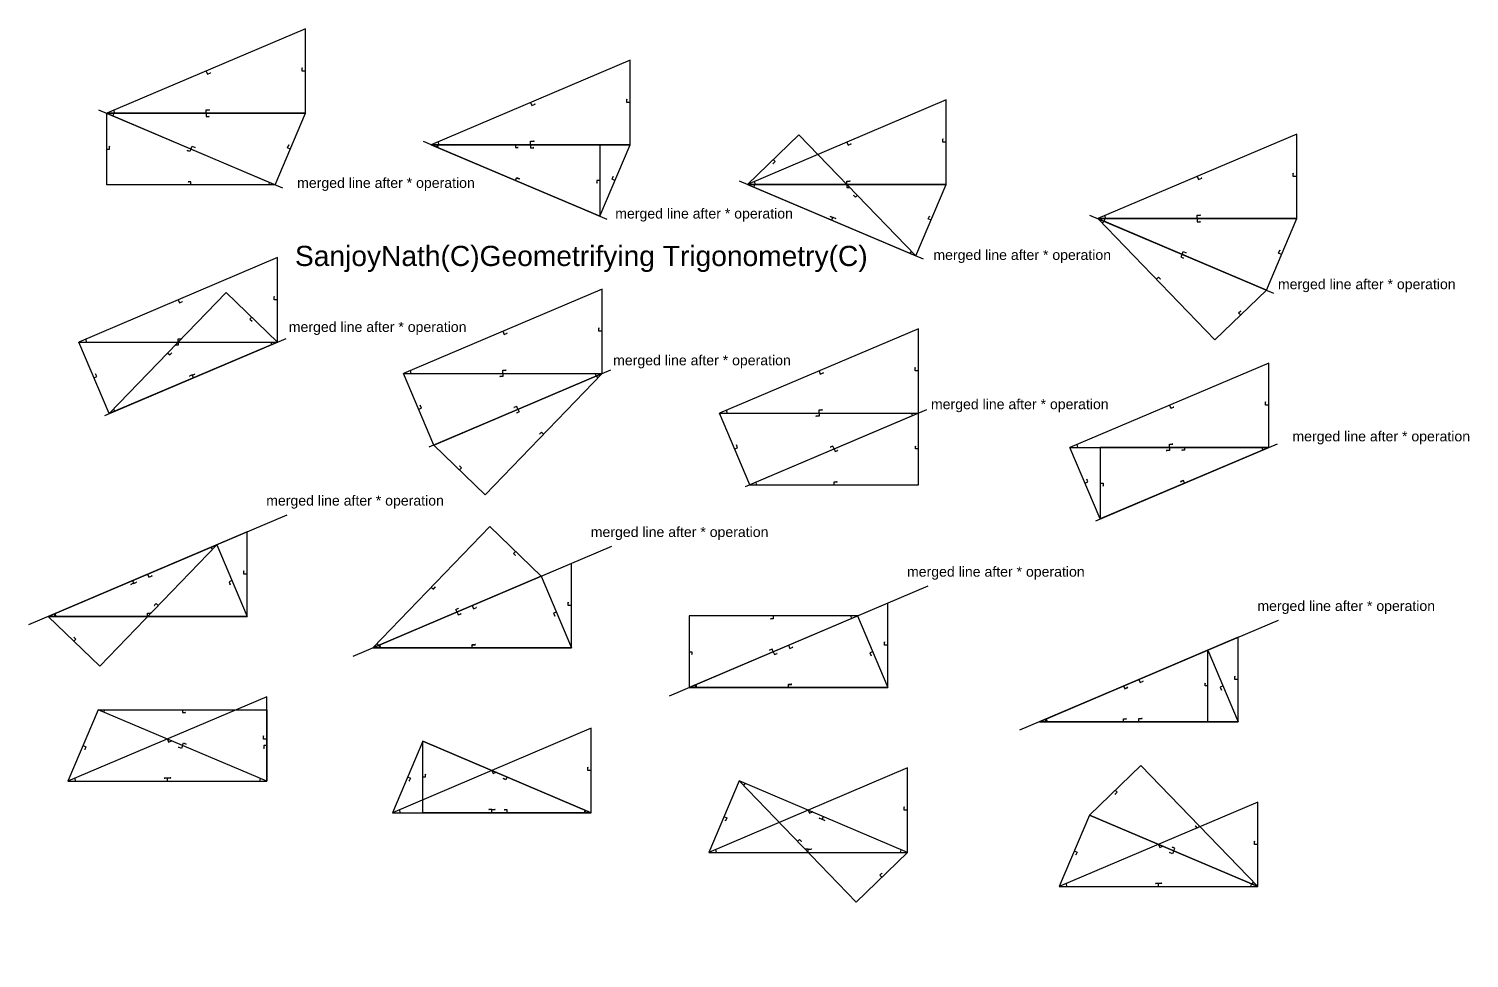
# Model space of a CAD drawing. Header units: millimetres. Extents: x 351024 to 834595, y -52733518 to -52619758.
# Drawn here: x 791726 to 834595, y -52717953 to -52690300 of the extents above; entities that cross this region are included whole.
import ezdxf

# ---------------------------------------------------------------- set-up
doc = ezdxf.new("R2010")
doc.units = ezdxf.units.MM
for name, color, linetype in [('BASE', 170, 'Continuous'), ('HYPOTENUSE', 20, 'Continuous'), ('PERPENDICULAR', 90, 'Continuous'), ('Standard', 7, 'Continuous')]:
    doc.layers.add(name, color=color, linetype=linetype)
doc.styles.add('Arial', font='arial_0.ttf')

# ---------------------------------------------------------------- blocks, each defined once
blk = doc.blocks.new('TRIANGLE')
at = {"color": 3}
for p, q in [((5818, 1356), (5814, 1343)), ((5818, 1256), (5818, 1356)), ((5818, 1356), (5823, 1343)), ((5918, 1256), (5818, 1256))]:
    blk.add_line(p, q, dxfattribs=at)
at = {"color": 1}
for p, q in [((2959, 1256), (2998, 1164)), ((2998, 1164), (3090, 1203)), ((3090, 1203), (3076, 1202)), ((3090, 1203), (3080, 1194))]:
    blk.add_line(p, q, dxfattribs=at)
at = {"color": 5}
for p, q in [((2959, 0), (2959, 100)), ((2959, 100), (3059, 100)), ((3059, 100), (3046, 104)), ((3059, 100), (3046, 96))]:
    blk.add_line(p, q, dxfattribs=at)
at = {"layer": 'BASE'}
blk.add_line((0, 0), (5918, 0), dxfattribs=at)
at = {"layer": 'Defpoints', "color": 4}
blk.add_line((207, 88), (220, 0), dxfattribs=at)
at = {"layer": 'HYPOTENUSE'}
blk.add_line((5918, 2512), (0, 0), dxfattribs=at)
at = {"layer": 'PERPENDICULAR'}
blk.add_line((5918, 0), (5918, 2512), dxfattribs=at)

msp = doc.modelspace()

# ---------------------------------------------------------------- linework, layer by layer
at = {"layer": 'Standard', "color": 123}
for p, q in [((793800, -52692708), (799274, -52695032)), ((803459, -52693644), (808932, -52695967)), ((812871, -52694824), (818344, -52697148)), ((823298, -52695843), (828772, -52698167)), ((793986, -52701806), (799388, -52699513)), ((803644, -52702741), (809046, -52700448)), ((813056, -52703922), (818458, -52701630)), ((823484, -52704940), (828886, -52702648)), ((791726, -52708027), (799417, -52704761)), ((801384, -52708962), (809075, -52705696)), ((810796, -52710143), (818488, -52706877)), ((821224, -52711161), (828916, -52707895))]:
    msp.add_line(p, q, dxfattribs=at)

# ---------------------------------------------------------------- block references
at = {"layer": 'Standard'}
for p in [(794045, -52692813), (803703, -52693748), (813115, -52694929), (823543, -52695947), (793214, -52699621), (802873, -52700556), (812285, -52701737), (822713, -52702756), (792304, -52707783), (801963, -52708718), (811375, -52709899), (821803, -52710917), (792890, -52712689), (802548, -52713624), (811961, -52714805), (822389, -52715824)]:
    msp.add_blockref('TRIANGLE', p, dxfattribs=at)
for p, xscale, yscale, zscale, rotation in [((794045, -52692813), 0.920504853452437, 0.920504853452437, 0.920504853452437, 336.9999999999995), ((803703, -52693748), 0.920504853452437, 0.920504853452437, 0.920504853452437, 336.9999999999995), ((799060, -52694941), -0.8473291852296492, 0.8473291852296491, 0.8473291852296492, 359.9999999999745), ((813115, -52694929), 0.920504853452437, 0.920504853452437, 0.920504853452437, 336.9999999999995), ((818130, -52697057), 0.8473291852296492, 0.8473291852296492, 0.8473291852296492, 133.9999999999735), ((803703, -52693748), -0.8473291852296492, 0.8473291852296491, 0.8473291852296492, 180), ((823543, -52695947), 0.920504853452437, 0.920504853452437, 0.920504853452437, 336.9999999999995), ((823543, -52695947), 0.8473291852296492, 0.8473291852296492, 0.8473291852296492, 313.9999999999735), ((799133, -52699621), -0.920504853452437, 0.920504853452437, 0.920504853452437, 23.00000000000048), ((794118, -52701750), -0.8473291852296491, 0.8473291852296491, 0.8473291852296491, 226.000000000052), ((808791, -52700556), -0.920504853452437, 0.920504853452437, 0.920504853452437, 23.00000000000048), ((808791, -52700556), -0.8473291852296492, 0.8473291852296491, 0.8473291852296491, 46.00000000005203), ((818203, -52701737), -0.920504853452437, 0.920504853452437, 0.920504853452437, 23.00000000000048), ((828631, -52702756), -0.920504853452437, 0.920504853452437, 0.920504853452437, 23.00000000000048), ((828631, -52702756), 0.8473291852296491, 0.8473291852296491, 0.8473291852296491, 180), ((797319, -52705654), -0.8473291852296571, 0.847329185229657, 0.847329185229657, 46.00000000005156), ((801963, -52708718), -0.8473291852296571, 0.847329185229657, 0.847329185229657, 226.0000000000516), ((792304, -52707783), -0.920504853452437, 0.920504853452437, 0.920504853452437, 203.0000000000004), ((801963, -52708718), -0.920504853452437, 0.920504853452437, 0.920504853452437, 203.0000000000004), ((811375, -52709899), -0.920504853452437, 0.920504853452437, 0.920504853452437, 203.0000000000004), ((816390, -52707770), 0.847329185229657, 0.847329185229657, 0.847329185229657, 180), ((821803, -52710917), -0.920504853452437, 0.920504853452437, 0.920504853452437, 203.0000000000004), ((798809, -52712689), 0.920504853452437, 0.920504853452437, 0.920504853452437, 156.9999999999995), ((793794, -52710561), -0.8473291852296492, 0.8473291852296491, 0.8473291852296492, 180), ((812864, -52712677), 0.8473291852296492, 0.8473291852296492, 0.8473291852296492, 313.9999999999735), ((808467, -52713624), 0.920504853452437, 0.920504853452437, 0.920504853452437, 156.9999999999995), ((808467, -52713624), -0.8473291852296492, 0.8473291852296491, 0.8473291852296492, 359.9999999999745), ((828307, -52715824), 0.8473291852296492, 0.8473291852296492, 0.8473291852296492, 133.9999999999735), ((817879, -52714805), 0.920504853452437, 0.920504853452437, 0.920504853452437, 156.9999999999995), ((828307, -52715824), 0.920504853452437, 0.920504853452437, 0.920504853452437, 156.9999999999995)]:
    msp.add_blockref('TRIANGLE', p, dxfattribs=dict(at, xscale=xscale, yscale=yscale, zscale=zscale, rotation=rotation))
for p, xscale, yscale, zscale in [((813188, -52703866), 0.8473291852296491, 0.8473291852296491, 0.8473291852296491), ((821803, -52710917), 0.847329185229657, 0.847329185229657, 0.847329185229657)]:
    msp.add_blockref('TRIANGLE', p, dxfattribs=dict(at, xscale=xscale, yscale=yscale, zscale=zscale))

# ---------------------------------------------------------------- texts
at = {"layer": 'Standard', "style": 'Arial'}
for s, height, p in [('merged line after * operation', 300, (799712, -52695033)), ('merged line after * operation', 300, (809180, -52695945)), ('SanjoyNath(C)Geometrifying Trigonometry(C)', 600, (799647, -52697358)), ('merged line after * operation', 300, (818648, -52697177)), ('merged line after * operation', 300, (828903, -52698047)), ('merged line after * operation', 300, (799464, -52699319)), ('merged line after * operation', 300, (809117, -52700312)), ('merged line after * operation', 300, (818576, -52701618)), ('merged line after * operation', 300, (829334, -52702575)), ('merged line after * operation', 300, (798792, -52704486)), ('merged line after * operation', 300, (808451, -52705421)), ('merged line after * operation', 300, (817863, -52706602)), ('merged line after * operation', 300, (828291, -52707621))]:
    msp.add_text(s, height=height, dxfattribs=at).set_placement(p)

doc.saveas('drawing.dxf')
